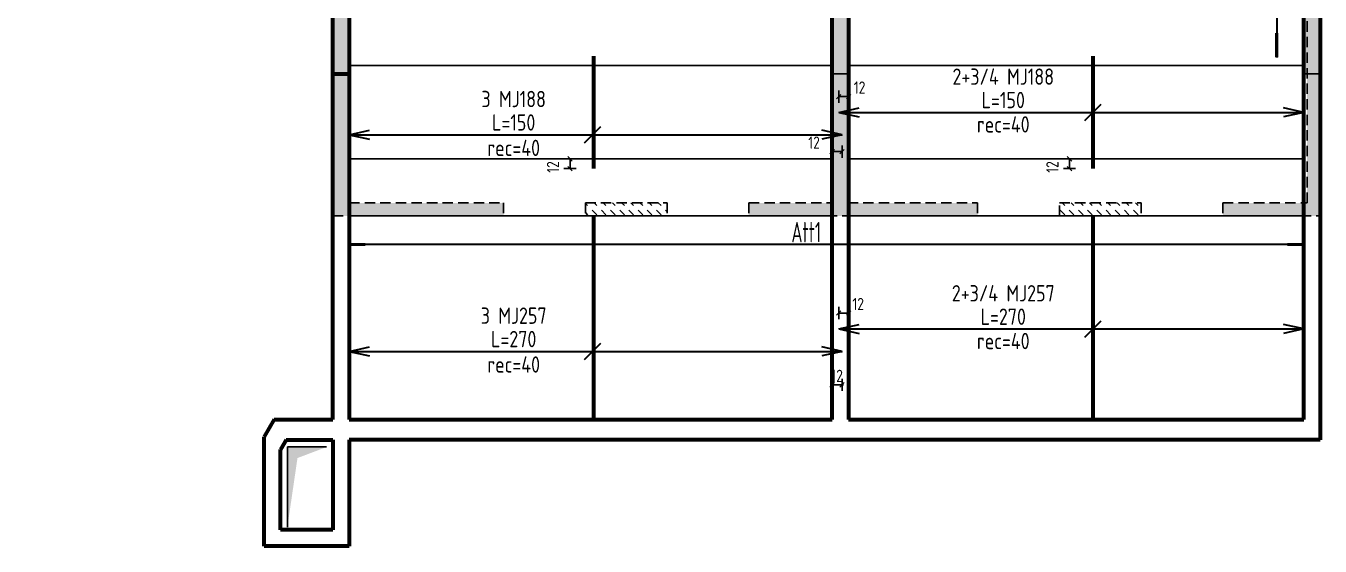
# Model space of a CAD drawing. Header units: millimetres. Extents: x 17235 to 23175, y -25578 to -23029.
# Drawn here: x 20026 to 21609, y -25578 to -24941 of the extents above; entities that cross this region are included whole.
import ezdxf
from ezdxf.enums import TextEntityAlignment as Align

# ---------------------------------------------------------------- set-up
doc = ezdxf.new("R2010")
doc.units = ezdxf.units.MM
doc.linetypes.add('CACHEX2', pattern=[19.05, 12.7, -6.35])
for name, color, linetype, lineweight in [('000-Arm_inf_cotes', 32, 'Continuous', 25), ('000-Arm_inf_txt', 32, 'Continuous', 30), ('000-Arm_inférieures', 32, 'Continuous', 90), ('01_murs_coup', 5, 'Continuous', 60)]:
    doc.layers.add(name, color=color, linetype=linetype, lineweight=lineweight)
for name, color, linetype in [('01_linteaux', 2, 'Continuous'), ('01_murs_sup', 2, 'CACHEX2'), ('01_poch_poteaux', 250, 'Continuous')]:
    doc.layers.add(name, color=color, linetype=linetype)
doc.styles.add('MATTE_TXT', font='isocpeur.ttf', dxfattribs={"width": 0.8})
doc.dimstyles.new('cot50-oblique', dxfattribs={"dimtxt": 15, "dimasz": 1, "dimexe": 7.5, "dimexo": 5, "dimgap": 3.5, "dimtad": 1, "dimdec": 1, "dimrnd": 0.5, "dimtxsty": 'MATTE_TXT', "dimblk": 'cote-bar-oblique', "dimcen": 2.5, "dimse1": 1, "dimse2": 1, "dimclrd": 3, "dimclre": 9, "dimclrt": 256, "dimadec": 1, "dimazin": 2, "dimtfac": 1, "dimtdec": 1, "dimtix": 1, "dimtmove": 2, "dimatfit": 3, "dimldrblk": 'NONE', "dimfxl": 1, "dimarcsym": 0})
pattern_1 = [(135, (20196.5144, 9356.769), (-11.2253202, 9e-16), [7.9375, -7.9375])]

# ---------------------------------------------------------------- blocks, each defined once
blk = doc.blocks.new('cote-bar-oblique')
at = {"color": 40, "linetype": 'Continuous'}
blk.add_line((-2.7, -2.7), (2.7, 2.7), dxfattribs=at)
at = {"linetype": 'Continuous'}
blk.add_line((0, 7.5), (0, -7.5), dxfattribs=at)
blk = doc.blocks.new('*D23')
at = {"layer": '000-Arm_inf_cotes', "color": 3, "lineweight": -2, "ltscale": 200, "transparency": 16777216}
blk.add_line((20691.4, -25114.8), (20691.4, -25104.8), dxfattribs=at)
at = {"layer": 'Defpoints', "color": 0, "ltscale": 200, "transparency": 16777216}
for p in [(20691.4, -25103.8), (20720.1, -25103.8), (20720.1, -25115.8)]:
    blk.add_point(p, dxfattribs=at)
at = {"layer": '000-Arm_inf_cotes', "color": 3, "lineweight": -2, "ltscale": 200, "transparency": 16777216}
for p, rotation in [((20691.4, -25103.8), 90), ((20691.4, -25115.8), 270)]:
    blk.add_blockref('cote-bar-oblique', p, dxfattribs=dict(at, rotation=rotation))
at = {"layer": '000-Arm_inf_cotes', "ltscale": 200, "transparency": 16777216, "insert": (20670.5, -25113.8), "char_height": 15, "attachment_point": 5, "rotation": 90, "style": 'MATTE_TXT'}
blk.add_mtext('12', dxfattribs=at)
blk = doc.blocks.new('_None')
blk = doc.blocks.new('*D24')
at = {"layer": '000-Arm_inf_cotes', "color": 3, "lineweight": -2, "ltscale": 200, "transparency": 16777216}
blk.add_line((21302.4, -25114.8), (21302.4, -25104.8), dxfattribs=at)
at = {"layer": 'Defpoints', "color": 0, "ltscale": 200, "transparency": 16777216}
for p in [(21302.4, -25103.8), (21331.1, -25103.8), (21331.1, -25115.8)]:
    blk.add_point(p, dxfattribs=at)
at = {"layer": '000-Arm_inf_cotes', "color": 3, "lineweight": -2, "ltscale": 200, "transparency": 16777216}
for p, rotation in [((21302.4, -25103.8), 90), ((21302.4, -25115.8), 270)]:
    blk.add_blockref('cote-bar-oblique', p, dxfattribs=dict(at, rotation=rotation))
at = {"layer": '000-Arm_inf_cotes', "ltscale": 200, "transparency": 16777216, "insert": (21281.5, -25113.8), "char_height": 15, "attachment_point": 5, "rotation": 90, "style": 'MATTE_TXT'}
blk.add_mtext('12', dxfattribs=at)
blk = doc.blocks.new('*D26')
at = {"layer": '000-Arm_inf_cotes', "color": 3, "lineweight": -2, "ltscale": 200, "transparency": 16777216}
for p, q in [((21011.1, -25380.4), (21010.1, -25380.4)), ((21024.1, -25380.4), (21012.1, -25380.4)), ((21025.1, -25380.4), (21026.1, -25380.4))]:
    blk.add_line(p, q, dxfattribs=at)
at = {"layer": 'Defpoints', "color": 0, "ltscale": 200, "transparency": 16777216}
for p in [(21012.1, -25339.4), (21024.1, -25339.4), (21012.1, -25380.4)]:
    blk.add_point(p, dxfattribs=at)
at = {"layer": '000-Arm_inf_cotes', "color": 3, "lineweight": -2, "ltscale": 200, "transparency": 16777216}
blk.add_blockref('cote-bar-oblique', (21012.1, -25380.4), dxfattribs=at)
at = {"layer": '000-Arm_inf_cotes', "color": 3, "lineweight": -2, "ltscale": 200, "transparency": 16777216, "rotation": 180}
blk.add_blockref('cote-bar-oblique', (21024.1, -25380.4), dxfattribs=at)
at = {"layer": '000-Arm_inf_cotes', "ltscale": 200, "transparency": 16777216, "insert": (21018.1, -25369.4), "char_height": 15, "attachment_point": 5, "style": 'MATTE_TXT'}
blk.add_mtext('12', dxfattribs=at)
blk = doc.blocks.new('*D27')
at = {"layer": '000-Arm_inf_cotes', "color": 3, "lineweight": -2, "ltscale": 200, "transparency": 16777216}
blk.add_line((21021.1, -25292.5), (21031.1, -25292.5), dxfattribs=at)
at = {"layer": 'Defpoints', "color": 0, "ltscale": 200, "transparency": 16777216}
for p in [(21032.1, -25292.5), (21020.1, -25312), (21032.1, -25312)]:
    blk.add_point(p, dxfattribs=at)
at = {"layer": '000-Arm_inf_cotes', "color": 3, "lineweight": -2, "ltscale": 200, "transparency": 16777216, "rotation": 180}
blk.add_blockref('cote-bar-oblique', (21020.1, -25292.5), dxfattribs=at)
at = {"layer": '000-Arm_inf_cotes', "color": 3, "lineweight": -2, "ltscale": 200, "transparency": 16777216}
blk.add_blockref('cote-bar-oblique', (21032.1, -25292.5), dxfattribs=at)
at = {"layer": '000-Arm_inf_cotes', "ltscale": 200, "transparency": 16777216, "insert": (21043.9, -25281.5), "char_height": 15, "attachment_point": 5, "style": 'MATTE_TXT'}
blk.add_mtext('12', dxfattribs=at)
blk = doc.blocks.new('*D30')
at = {"layer": '000-Arm_inf_cotes', "color": 3, "lineweight": -2, "ltscale": 200, "transparency": 16777216}
blk.add_line((21021.1, -25027.6), (21031.1, -25027.6), dxfattribs=at)
at = {"layer": 'Defpoints', "color": 0, "ltscale": 200, "transparency": 16777216}
for p in [(21032.1, -25027.6), (21020.1, -25046.9), (21032.1, -25046.9)]:
    blk.add_point(p, dxfattribs=at)
at = {"layer": '000-Arm_inf_cotes', "color": 3, "lineweight": -2, "ltscale": 200, "transparency": 16777216, "rotation": 180}
blk.add_blockref('cote-bar-oblique', (21020.1, -25027.6), dxfattribs=at)
at = {"layer": '000-Arm_inf_cotes', "color": 3, "lineweight": -2, "ltscale": 200, "transparency": 16777216}
blk.add_blockref('cote-bar-oblique', (21032.1, -25027.6), dxfattribs=at)
at = {"layer": '000-Arm_inf_cotes', "ltscale": 200, "transparency": 16777216, "insert": (21045.6, -25016.6), "char_height": 15, "attachment_point": 5, "style": 'MATTE_TXT'}
blk.add_mtext('12', dxfattribs=at)
blk = doc.blocks.new('*D31')
at = {"layer": '000-Arm_inf_cotes', "color": 3, "lineweight": -2, "ltscale": 200, "transparency": 16777216}
blk.add_line((21023.1, -25095), (21013.1, -25095), dxfattribs=at)
at = {"layer": 'Defpoints', "color": 0, "ltscale": 200, "transparency": 16777216}
for p in [(21012.1, -25074.3), (21024.1, -25074.3), (21012.1, -25095)]:
    blk.add_point(p, dxfattribs=at)
at = {"layer": '000-Arm_inf_cotes', "color": 3, "lineweight": -2, "ltscale": 200, "transparency": 16777216, "rotation": 180}
blk.add_blockref('cote-bar-oblique', (21012.1, -25095), dxfattribs=at)
at = {"layer": '000-Arm_inf_cotes', "color": 3, "lineweight": -2, "ltscale": 200, "transparency": 16777216}
blk.add_blockref('cote-bar-oblique', (21024.1, -25095), dxfattribs=at)
at = {"layer": '000-Arm_inf_cotes', "ltscale": 200, "transparency": 16777216, "insert": (20989.9, -25084), "char_height": 15, "attachment_point": 5, "style": 'MATTE_TXT'}
blk.add_mtext('12', dxfattribs=at)

msp = doc.modelspace()

# ---------------------------------------------------------------- hatches: boundary and pattern name
at = {"layer": '01_murs_sup', "ltscale": 0.1}
h = msp.add_hatch(dxfattribs=at)
h.set_pattern_fill('DASH', color=256, scale=2.5, angle=135)
h.set_pattern_definition(pattern_1)
edge = h.paths.add_edge_path()
edge.add_line((21609.07, -23789.75), (21463.09, -23789.75))
edge.add_line((21463.09, -23789.75), (21463.09, -23805.75))
edge.add_line((21463.09, -23805.75), (21593.07, -23805.75))
edge.add_line((21593.07, -23805.75), (21593.07, -24398.81))
edge.add_line((21593.07, -24398.81), (21031.07, -24398.81))
edge.add_line((21031.07, -24398.81), (21031.07, -24308.88))
edge.add_line((21031.07, -24308.88), (21013.07, -24308.88))
edge.add_line((21013.07, -24308.88), (21013.07, -24398.81))
edge.add_line((21013.07, -24398.81), (20421.07, -24398.81))
edge.add_line((20421.07, -24398.81), (20421.07, -23805.75))
edge.add_line((20421.07, -23805.75), (20633.07, -23805.75))
edge.add_line((20633.07, -23805.75), (20633.07, -23789.75))
edge.add_line((20633.07, -23789.75), (20606.07, -23789.75))
edge.add_line((20606.07, -23789.75), (20606.07, -23789.75))
edge.add_line((20606.07, -23789.75), (20401.08, -23789.75))
edge.add_line((20401.08, -23789.75), (20403.7, -24149.71))
edge.add_line((20403.7, -24149.71), (20028.45, -24149.71))
edge.add_line((20028.45, -24149.71), (20025.82, -24309.66))
edge.add_arc((19535.58, -25022.92), 865.5, 31.88506, 55.49792, ccw=False)
edge.add_line((20270.48, -24565.75), (20401.08, -24565.75))
edge.add_line((20401.08, -24565.75), (20401.08, -25173.75))
edge.add_line((20401.08, -25173.75), (20610.07, -25173.75))
edge.add_line((20610.07, -25173.75), (20610.07, -25157.75))
edge.add_line((20610.07, -25157.75), (20421.07, -25157.75))
edge.add_line((20421.07, -25157.75), (20421.07, -24416.81))
edge.add_line((20421.07, -24416.81), (21013.07, -24416.81))
edge.add_line((21013.07, -24416.81), (21013.07, -24546.75))
edge.add_line((21013.07, -24546.75), (20797, -24546.75))
edge.add_line((20797, -24546.75), (20797, -24564.75))
edge.add_line((20797, -24564.75), (21013.07, -24564.75))
edge.add_line((21013.07, -24564.75), (21013.07, -25157.75))
edge.add_line((21013.07, -25157.75), (20910.07, -25157.75))
edge.add_line((20910.07, -25157.75), (20910.07, -25173.75))
edge.add_line((20910.07, -25173.75), (21190.07, -25173.75))
edge.add_line((21190.07, -25173.75), (21190.07, -25157.75))
edge.add_line((21190.07, -25157.75), (21031.07, -25157.75))
edge.add_line((21031.07, -25157.75), (21031.07, -24564.75))
edge.add_line((21031.07, -24564.75), (21225, -24564.75))
edge.add_line((21225, -24564.75), (21225, -24546.75))
edge.add_line((21225, -24546.75), (21031.07, -24546.75))
edge.add_line((21031.07, -24546.75), (21031.07, -24416.81))
edge.add_line((21031.07, -24416.81), (21315, -24416.81))
edge.add_line((21315, -24416.81), (21315, -24564.75))
edge.add_line((21315, -24564.75), (21333, -24564.75))
edge.add_line((21333, -24564.75), (21333, -24416.81))
edge.add_line((21333, -24416.81), (21593.07, -24416.81))
edge.add_line((21593.07, -24416.81), (21593.07, -25157.75))
edge.add_line((21593.07, -25157.75), (21490.07, -25157.75))
edge.add_line((21490.07, -25157.75), (21490.07, -25173.75))
edge.add_line((21490.07, -25173.75), (21609.07, -25173.75))
edge.add_line((21609.07, -25173.75), (21609.07, -23789.75))
edge = h.paths.add_edge_path(flags=16)
edge.add_line((20401.08, -24545.75), (20281.51, -24545.75))
edge.add_arc((19535.58, -25022.92), 885.5, 32.60694, 54.97246)
edge.add_line((20043.82, -24297.81), (20043.82, -24172.75))
edge.add_line((20043.82, -24172.75), (20133.82, -24172.75))
edge.add_line((20133.82, -24172.75), (20133.78, -24350.72))
edge.add_line((20133.78, -24350.72), (20109.63, -24350.72))
edge.add_arc((20049.77, -24449.54), 115.54, 44.36286, 58.79237, ccw=False)
edge.add_line((20132.37, -24368.75), (20401.08, -24368.75))
edge.add_line((20401.08, -24368.75), (20401.08, -24545.75))
h.paths.add_polyline_path([(20401.08, -24350.71), (20236.07, -24350.71), (20236.07, -24165.71), (20401.08, -24165.71)], flags=16)
h.paths.add_polyline_path([(20216.07, -24350.72), (20151.82, -24350.72), (20151.82, -24172.75), (20216.07, -24172.75)], flags=16)
h = msp.add_hatch(dxfattribs=at)
h.set_pattern_fill('DASH', color=256, scale=2.5, angle=135)
h.set_pattern_definition(pattern_1)
h.paths.add_polyline_path([(21390.07, -25157.75), (21290.07, -25157.75), (21290.07, -25173.75), (21390.07, -25173.75)])
h.paths.add_polyline_path([(20707, -24546.75), (20692, -24546.75), (20692, -24564.75), (20707, -24564.75)])
h = msp.add_hatch(dxfattribs=at)
h.set_pattern_fill('DASH', color=256, scale=2.5, angle=135)
h.set_pattern_definition(pattern_1)
h.paths.add_polyline_path([(20810.07, -25157.75), (20710.07, -25157.75), (20710.07, -25173.75), (20810.07, -25173.75)])
at = {"layer": '01_poch_poteaux', "ltscale": 200}
h = msp.add_hatch(color=256, dxfattribs=at)
h.dxf.hatch_style = 1
h.paths.add_polyline_path([(20412.55, -24919.77), (20401.08, -24919.77), (20401.08, -24999.77), (20412.55, -24999.77)])
h.paths.add_polyline_path([(20421.07, -24919.77), (20412.55, -24919.77), (20412.55, -24999.77), (20421.07, -24999.77)])
h = msp.add_hatch(color=256, dxfattribs=at)
h.dxf.hatch_style = 1
h.paths.add_polyline_path([(21022.55, -24919.75), (21013.07, -24919.75), (21013.07, -24999.77), (21022.55, -24999.77)])
h.paths.add_polyline_path([(21031.07, -24919.75), (21022.55, -24919.75), (21022.55, -24999.77), (21031.07, -24999.77)])
h.paths.add_polyline_path([(21013.07, -24919.75), (21012.07, -24919.75), (21012.07, -24999.77), (21013.07, -24999.77)])
h.paths.add_polyline_path([(21032.07, -24919.75), (21031.07, -24919.75), (21031.07, -24999.77), (21032.07, -24999.77)])
h = msp.add_hatch(color=256, dxfattribs=at)
h.dxf.hatch_style = 1
h.paths.add_polyline_path([(21593.07, -24919.75), (21589.07, -24919.75), (21589.07, -24999.77), (21593.07, -24999.77)])
h.paths.add_polyline_path([(21601.58, -24919.75), (21593.07, -24919.75), (21593.07, -24999.77), (21601.58, -24999.77)])
h.paths.add_polyline_path([(21609.07, -24919.75), (21601.58, -24919.75), (21601.58, -24999.77), (21609.07, -24999.77)])

# ---------------------------------------------------------------- linework, layer by layer
at = {"layer": '000-Arm_inf_txt', "ltscale": 20}
for p, q in [((21555.98, -24259.75), (21555.98, -24979.75)), ((21589.07, -25208.62), (20421.08, -25208.62))]:
    msp.add_line(p, q, dxfattribs=at)
at = {"layer": '000-Arm_inf_txt', "ltscale": 3}
for p, q in [((21020.07, -25046.92), (21044.95, -25041.51)), ((21020.07, -25046.92), (21044.95, -25052.32)), ((21589.07, -25046.92), (21564.2, -25041.51)), ((21589.07, -25046.92), (21564.2, -25052.32)), ((20421.07, -25074.32), (20445.95, -25068.91)), ((20421.07, -25074.32), (20445.95, -25079.72)), ((21024.1, -25074.32), (20999.22, -25068.91)), ((21024.1, -25074.32), (20999.22, -25079.72)), ((21020.07, -25312.04), (21044.95, -25306.63)), ((21020.07, -25312.04), (21044.95, -25317.45)), ((21589.07, -25312.04), (21564.2, -25306.63)), ((21589.07, -25312.04), (21564.2, -25317.45)), ((20421.07, -25339.44), (20445.95, -25334.03)), ((21024.1, -25339.44), (20999.22, -25334.03)), ((20421.07, -25339.44), (20445.95, -25344.85)), ((21024.1, -25339.44), (20999.22, -25344.85))]:
    msp.add_line(p, q, dxfattribs=at)
at = {"layer": '000-Arm_inf_txt', "ltscale": 50}
for p, q in [((21020.07, -25046.92), (21589.07, -25046.92)), ((20421.07, -25074.32), (21024.1, -25074.32)), ((21020.07, -25312.04), (21589.07, -25312.04)), ((20421.07, -25339.44), (21024.1, -25339.44))]:
    msp.add_line(p, q, dxfattribs=at)
at = {"layer": '000-Arm_inf_txt'}
for p, q in [((21321.13, -25056.75), (21341.13, -25036.75)), ((20709.16, -25084.32), (20729.16, -25064.32)), ((21321.13, -25321.87), (21341.13, -25301.87)), ((20709.16, -25349.44), (20729.16, -25329.44))]:
    msp.add_line(p, q, dxfattribs=at)
at = {"layer": '000-Arm_inf_txt', "ltscale": 20, "const_width": 4}
for points in [[(21555.98, -24979.75), (21555.98, -24949.75)], [(20421.08, -25208.62), (20441.08, -25208.62)], [(21589.07, -25208.62), (21569.07, -25208.62)]]:
    msp.add_lwpolyline(points, dxfattribs=at)
at = {"layer": '000-Arm_inférieures', "ltscale": 100, "const_width": 5}
for points in [[(20720.14, -25115.75), (20720.13, -24977.75)], [(21331.14, -25115.75), (21331.13, -24977.75)], [(20720.14, -25422.75), (20720.13, -25173.75)], [(21331.14, -25422.75), (21331.13, -25173.75)]]:
    msp.add_lwpolyline(points, dxfattribs=at)
at = {"layer": '01_linteaux', "ltscale": 0.1}
for p, q in [((20421.08, -24989.77), (21012.08, -24989.75)), ((21032.07, -24989.75), (21589.07, -24989.75)), ((20421.08, -25103.75), (21012.07, -25103.75)), ((21032.07, -25103.75), (21589.07, -25103.75)), ((20421.08, -25173.75), (21012.07, -25173.75)), ((21032.07, -25173.75), (21589.07, -25173.75))]:
    msp.add_line(p, q, dxfattribs=at)
at = {"layer": '01_linteaux', "color": 253}
for p, q in [((20345.51, -25456.46), (20345.51, -25554.39)), ((20393.55, -25456.46), (20345.51, -25456.46))]:
    msp.add_line(p, q, dxfattribs=at)
for points in [[(20345.51, -25456.46), (20345.51, -25554.39), (20357.87, -25470)], [(20393.55, -25456.46), (20345.51, -25456.46), (20357.87, -25470)]]:
    msp.add_solid(points, dxfattribs=at)
at = {"layer": '01_murs_coup'}
for p, q in [((20401.07, -25422.75), (20401.08, -24919.77)), ((20421.08, -24919.77), (20421.07, -25422.75)), ((21012.07, -25422.75), (21012.07, -24919.75)), ((21032.07, -24919.75), (21032.07, -25422.75)), ((21589.07, -25422.75), (21589.07, -24919.75)), ((21609.07, -24919.75), (21609.07, -25447.75)), ((20401.08, -24999.77), (20421.08, -24999.77)), ((20329.31, -25422.75), (20317.07, -25443.9)), ((20329.31, -25422.75), (20401.07, -25422.75)), ((20421.07, -25422.75), (21012.07, -25422.75)), ((21032.07, -25422.75), (21589.07, -25422.75)), ((20317.07, -25577.79), (20317.07, -25443.9)), ((20337.07, -25557.79), (20337.08, -25459.7)), ((20343.97, -25447.79), (20337.08, -25459.7)), ((20343.97, -25447.79), (20401.07, -25447.79)), ((20401.07, -25447.79), (20401.07, -25557.79)), ((21609.07, -25447.75), (20421.07, -25447.75)), ((20421.07, -25447.75), (20421.07, -25577.79)), ((20401.07, -25557.79), (20337.07, -25557.79)), ((20421.07, -25577.79), (20317.07, -25577.79))]:
    msp.add_line(p, q, dxfattribs=at)
at = {"layer": '01_murs_sup'}
for p, q in [((21609.07, -25173.75), (21609.07, -23789.75)), ((20421.07, -24416.75), (20421.07, -25157.75)), ((21593.07, -25157.75), (21593.07, -24416.81)), ((20401.08, -24565.75), (20401.08, -25173.75)), ((21013.07, -24564.75), (21013.07, -25157.75)), ((21031.07, -24564.75), (21031.07, -25157.75)), ((20421.07, -25157.75), (20610.07, -25157.75)), ((20610.07, -25157.75), (20610.07, -25173.75)), ((20710.07, -25157.75), (20810.07, -25157.75)), ((20710.07, -25157.75), (20710.07, -25173.75)), ((20810.07, -25157.75), (20810.07, -25173.75)), ((20910.07, -25157.75), (21013.07, -25157.75)), ((20910.07, -25157.75), (20910.07, -25173.75)), ((21031.07, -25157.75), (21190.07, -25157.75)), ((21190.07, -25157.75), (21190.07, -25173.75)), ((21290.07, -25157.75), (21390.07, -25157.75)), ((21290.07, -25173.75), (21290.07, -25157.75)), ((21390.07, -25157.75), (21390.07, -25173.75)), ((21490.07, -25157.75), (21593.07, -25157.75)), ((21490.07, -25157.75), (21490.07, -25173.75)), ((20401.08, -25173.75), (20610.07, -25173.75)), ((20710.07, -25173.75), (20810.07, -25173.75)), ((20910.07, -25173.75), (21190.07, -25173.75)), ((21290.07, -25173.75), (21390.07, -25173.75)), ((21490.07, -25173.75), (21609.07, -25173.75))]:
    msp.add_line(p, q, dxfattribs=at)
at = {"layer": '01_poch_poteaux'}
for p, q in [((20401.08, -24999.77), (20421.08, -24999.77)), ((21012.07, -24999.77), (21032.07, -24999.77)), ((21589.07, -24999.77), (21609.07, -24999.77))]:
    msp.add_line(p, q, dxfattribs=at)

# ---------------------------------------------------------------- texts
at = {"layer": '000-Arm_inf_txt', "style": 'MATTE_TXT', "width": 0.8}
for s, p in [('2+3/4 MJ188', (21221.4, -25013.22)), ('3 MJ188', (20622.4, -25040.62)), ('L=150', (21221.4, -25041.87)), ('L=150', (20622.4, -25069.27)), ('rec=40', (21221.4, -25071.66)), ('rec=40', (20622.4, -25100.4)), ('2+3/4 MJ257', (21221.4, -25278.34)), ('3 MJ257', (20622.4, -25305.74)), ('L=270', (21221.4, -25306.99)), ('L=270', (20622.4, -25334.39)), ('rec=40', (21221.4, -25336.78)), ('rec=40', (20622.4, -25365.53))]:
    msp.add_text(s, height=20, rotation=0, dxfattribs=at).set_placement(p, align=Align.CENTER)
at = {"layer": '000-Arm_inf_txt', "ltscale": 100, "style": 'MATTE_TXT', "width": 0.6}
msp.add_text('Att1', height=25, dxfattribs=at).set_placement((20980.36, -25205.95, -0.37), align=Align.CENTER)

# ---------------------------------------------------------------- dimensions: what is measured, and where the dimension line sits
at = {"layer": '000-Arm_inf_cotes', "ltscale": 200}
for base, p1, p2, picture, middle in [((21032.07, -25027.6), (21020.07, -25046.92), (21032.07, -25046.92), '*D30', (21045.59, -25016.6)), ((21012.07, -25095.05), (21024.1, -25074.32), (21012.07, -25074.32), '*D31', (20989.87, -25084.05)), ((21032.07, -25292.46), (21020.07, -25312.04), (21032.07, -25312.04), '*D27', (21043.92, -25281.46))]:
    dim = msp.add_linear_dim(base=base, p1=p1, p2=p2, dimstyle='cot50-oblique', dxfattribs=at)
    dim.commit()
    dim.dimension.update_dxf_attribs({"geometry": picture, "text_midpoint": middle, "dimtype": 160})
for base, p1, p2, picture, middle in [((20691.42, -25103.75), (20720.14, -25115.75), (20720.14, -25103.75), '*D23', (20670.48, -25113.81)), ((21302.42, -25103.75), (21331.14, -25115.75), (21331.14, -25103.75), '*D24', (21281.48, -25113.81))]:
    dim = msp.add_linear_dim(base=base, p1=p1, p2=p2, angle=90, dimstyle='cot50-oblique', dxfattribs=at)
    dim.commit()
    dim.dimension.update_dxf_attribs({"geometry": picture, "text_midpoint": middle, "dimtype": 160})
dim = msp.add_linear_dim(base=(21012.07, -25380.39), p1=(21024.1, -25339.44), p2=(21012.07, -25339.44), dimstyle='cot50-oblique', dxfattribs=at)
dim.commit()
dim.dimension.update_dxf_attribs({"geometry": '*D26', "text_midpoint": (21018.08, -25369.39)})

doc.saveas('drawing.dxf')
